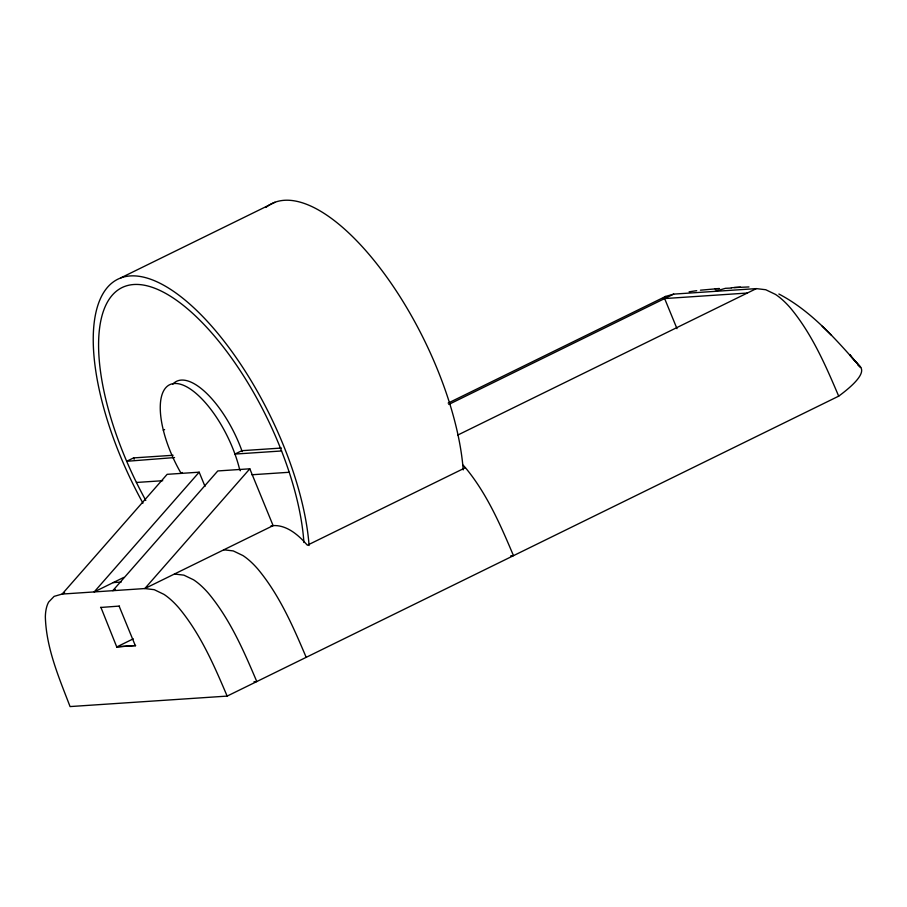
<?xml version="1.0" encoding="UTF-8"?>
<svg xmlns="http://www.w3.org/2000/svg" width="907" height="907" viewBox="0 0 907 907"><rect width="100%" height="100%" fill="white"/><g stroke="black" fill="none" stroke-linecap="round" stroke-linejoin="round"><path stroke-width="1.36" d="M205.005 486.39L199.177 472.184L94.181 591.931L123.817 577.396M510.743 555.844L513.487 555.662C500.46 524.926 486.9 493.612 465.416 467.695L307.382 545.209L302.927 540.379A66.789 26.972 63.9 0 0 296.34 534.404C289.809 529.178 281.703 525.04 273.12 525.618L249.822 468.806L144.814 588.552L62.141 594.062L54.125 596.364L48.683 602.033A67.379 27.199 63.9 0 0 45.35 616.828C46.223 648.199 59 677.699 70.066 706.576L227.147 696.1L838.692 396.155A223.644 33.446 -22.3 0 0 858.079 365.238M662.62 298.834L665.67 296.419L673.686 294.117L756.359 288.607L765.78 289.741L775.451 294.401A67.379 27.199 63.9 0 1 790.428 307.972C812.003 333.946 825.597 365.34 838.692 396.155M120.801 277.871L274.934 202.272M163.317 430.19L164.609 429.555M173.112 455.269L133.578 457.91L126.663 461.3L174.552 457.559M182.273 472.479L180.969 473.114A72.163 29.137 63.9 0 1 174.133 383.525A72.163 29.137 63.9 0 1 239.369 468.42L240.321 470.744M448.149 403.082L665.67 296.419M64.612 592.849L62.141 594.062L167.149 474.327L199.177 472.184M448.784 404.431L673.686 294.117M115.314 589.448L112.785 590.684L217.782 470.948L249.822 468.806M117.082 646.782L135.676 645.546L116.742 646.94L100.892 607.305M457.82 435.031L756.359 288.607M100.552 607.475L119.497 606.069M116.742 646.94L133.261 638.845M715.022 291.362L725.464 288.313L731.212 288.063M689.105 291.805L696.701 290.682M700.442 290.195L718.548 288.585M731.371 287.723L748.955 286.941M747.311 293.04L664.638 298.562L676.985 328.663M281.408 448.047L241.863 450.688L234.947 454.078L281.544 450.972M136.413 482.467L162.738 480.71M251.897 474.758L289.208 472.275M271.057 525.765L273.12 525.618L144.814 588.552L154.247 589.686L163.918 594.346A67.379 27.199 63.9 0 1 178.883 607.917C200.458 633.891 214.063 665.284 227.147 696.1M113.194 582.6L121.164 582.079M253.983 681.758L256.794 681.565C243.7 650.75 230.106 619.356 208.531 593.382A67.379 27.199 63.9 0 0 193.554 579.8L183.883 575.151L174.461 574.018M740.475 287.134L734.251 287.508M715.022 288.8L719.534 288.539M223.859 549.789L233.28 550.923L242.951 555.572A67.379 27.199 63.9 0 1 257.928 569.154C279.503 595.128 293.097 626.522 306.192 657.337M778.875 294.015C811.765 311.203 836.492 340.068 860.72 367.437L849.598 354.773L850.993 356.315M831.47 335.261L822.161 326.214M463.182 465.189L465.416 467.695M849.598 354.773L860.029 366.621M119.157 606.227L135.347 645.705M145.778 500.415A180.425 72.843 63.9 0 1 148.124 286.079A180.425 72.843 63.9 0 1 303.902 542.511M134.145 459.237A180.425 72.843 63.9 0 1 133.578 457.91M172.772 384.217A72.163 29.137 63.9 0 1 242.203 451.629M265.876 207.465A189.778 76.619 63.9 0 1 381.972 270.569A189.778 76.619 63.9 0 1 463.216 469.905M142.955 503.17A189.778 76.619 63.9 0 1 144.735 277.429A189.778 76.619 63.9 0 1 309.083 545.504"/></g></svg>
